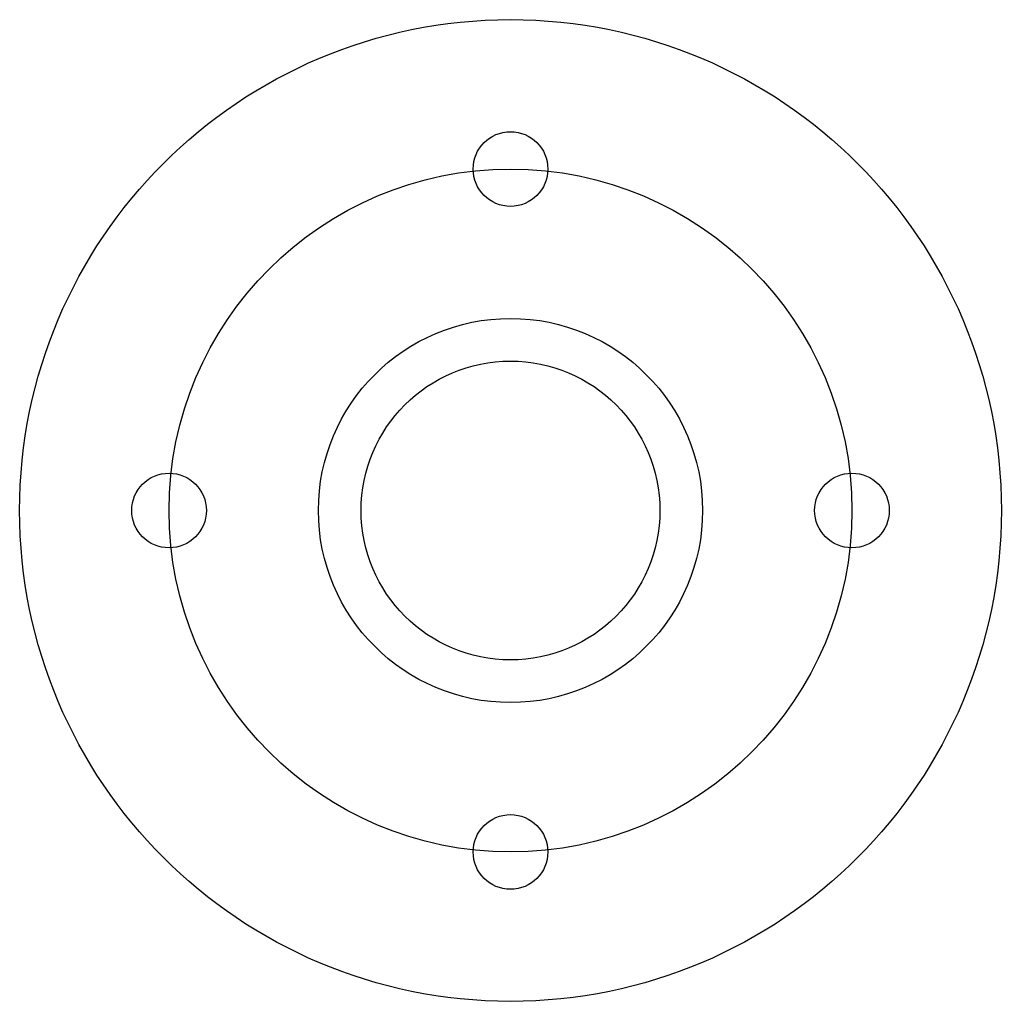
# Model space of a CAD drawing. Header units: millimetres. Extents: x -23 to 23, y -23 to 23.
import ezdxf

# ---------------------------------------------------------------- set-up
doc = ezdxf.new("R2010")
doc.units = ezdxf.units.MM
doc.layers.get('0').update_dxf_attribs({"linetype": 'CONTINUOUS'})

msp = doc.modelspace()

# ---------------------------------------------------------------- linework, layer by layer
for centre, radius in [((0, 0), 23), ((0, 16), 1.75), ((0, 0), 16), ((0, 0), 9), ((0, 0), 7), ((-16, 0), 1.75), ((16, 0), 1.75), ((0, -16), 1.75)]:
    msp.add_circle(centre, radius)

doc.saveas('drawing.dxf')
